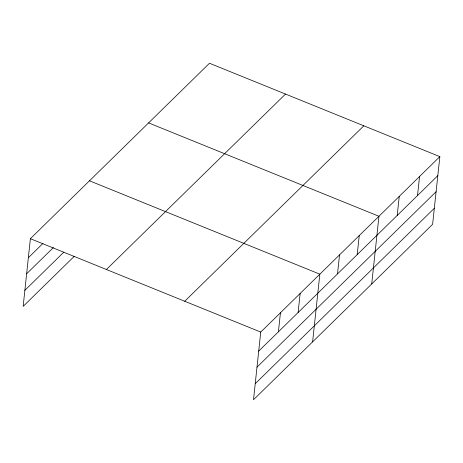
<?xml version="1.0" encoding="UTF-8"?>
<svg xmlns="http://www.w3.org/2000/svg" width="463" height="463" viewBox="0 0 463 463"><rect width="100%" height="100%" fill="white"/><g stroke="black" fill="none" stroke-linecap="round" stroke-linejoin="round"><path stroke-width="0.69" d="M439.85 156.627L260.738 332.069L253.51 399.748L432.616 224.312L439.85 156.627L209.49 63.252L30.384 238.688L23.15 306.373L74.173 256.392M278.408 331.809L280.445 312.768M298.108 312.508L300.146 293.473M312.612 341.856L319.846 274.171L89.486 180.796M337.515 273.911L339.547 254.876M357.216 254.615L359.253 235.574M371.72 283.958L378.954 216.279L148.594 122.898M397.219 215.434L399.251 196.393M417.516 195.548L419.553 176.513M28.347 257.729L43.001 243.376M26.634 273.778L53.407 247.555M24.863 290.318L63.767 252.219M106.403 269.507L285.509 94.064M184.725 301.251L363.831 125.814M258.707 351.104L437.813 175.668M256.994 367.159L436.1 191.717M255.223 383.7L434.335 208.257M30.384 238.688L260.738 332.069"/></g></svg>
